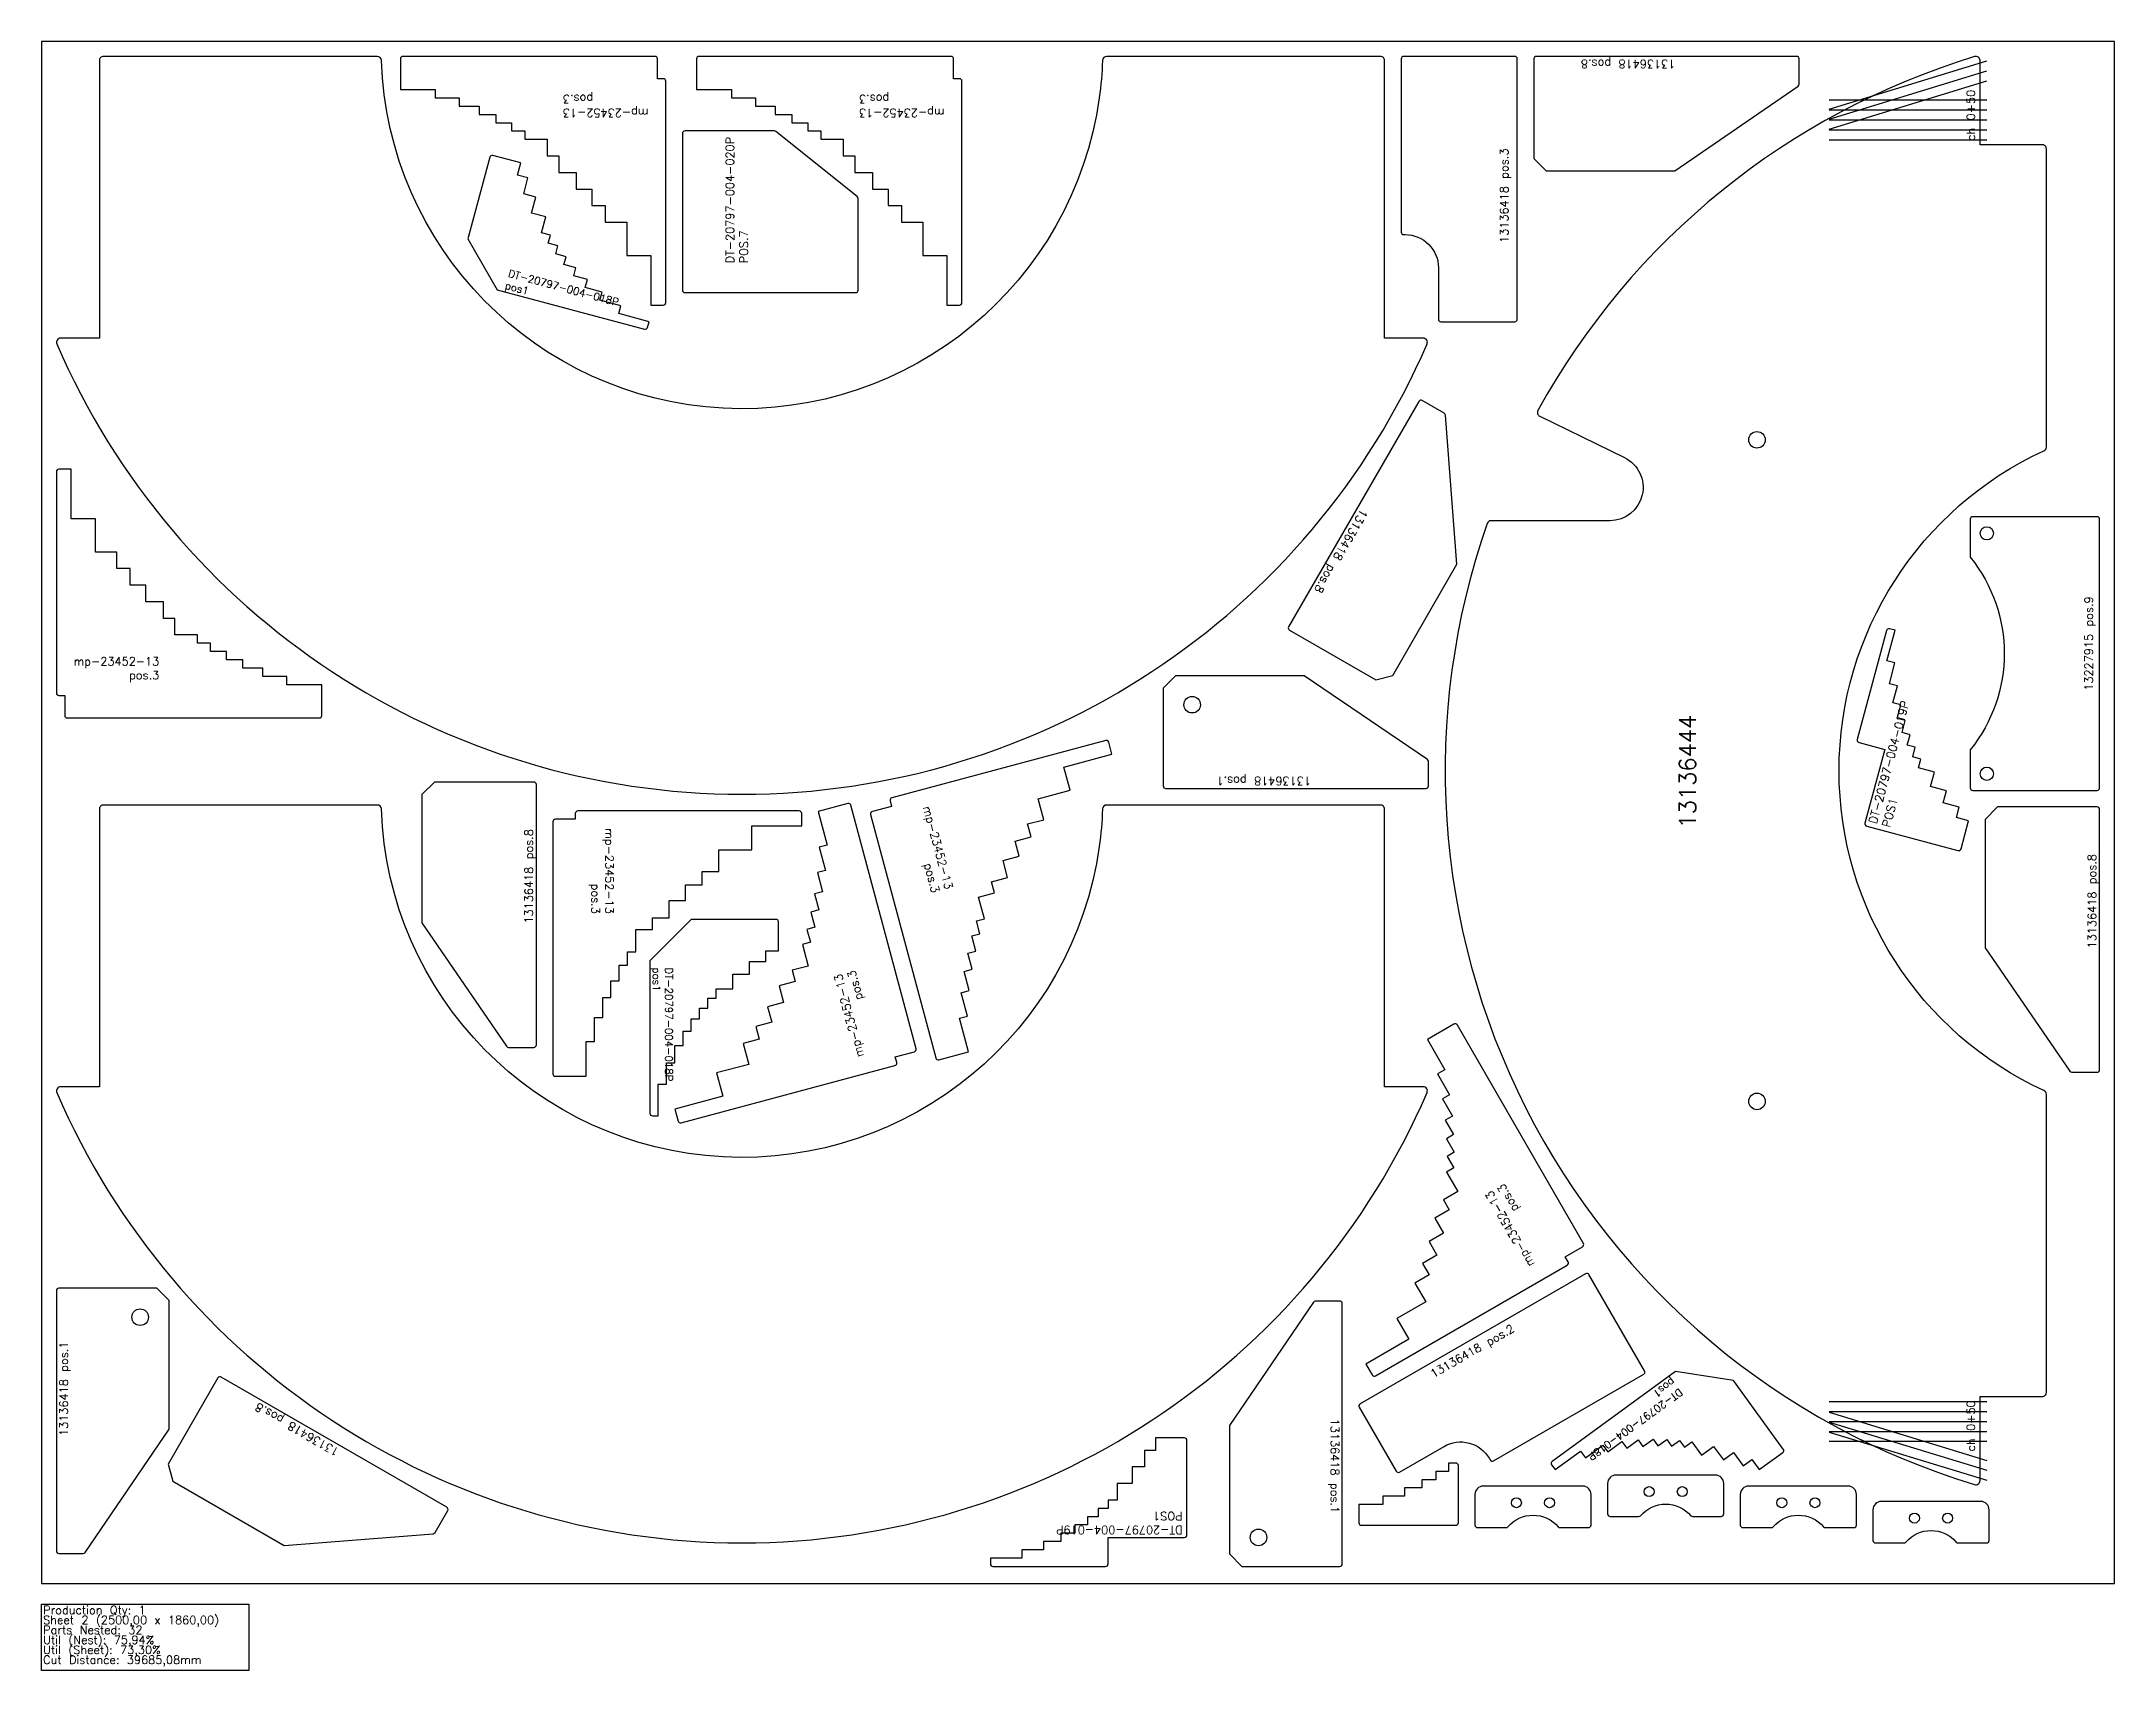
# Model space of a CAD drawing. Header units: millimetres. Extents: x 2625 to 5125, y -105 to 1860.
import ezdxf

# ---------------------------------------------------------------- set-up
doc = ezdxf.new("R2010")
doc.units = ezdxf.units.MM
for name, color, linetype in [('13136418', 7, 'Continuous'), ('13136428', 7, 'Continuous'), ('13136444', 7, 'Continuous'), ('13227915', 7, 'Continuous'), ('9672671', 7, 'Continuous'), ('Chanfro', 7, 'Continuous'), ('DT-20797-004-016P', 7, 'Continuous'), ('DT-20797-004-018P', 7, 'Continuous'), ('DT-20797-004-019P', 7, 'Continuous'), ('DT-20797-004-020P', 7, 'Continuous'), ('mp-23452-13', 7, 'Continuous'), ('sheet', 24, 'Continuous'), ('Stats', 7, 'Continuous'), ('Texto', 7, 'Continuous')]:
    doc.layers.add(name, color=color, linetype=linetype)
doc.styles.get("Standard").update_dxf_attribs({"font": 'txt.shx'})

msp = doc.modelspace()

# ---------------------------------------------------------------- linework, layer by layer
at = {"layer": '13136418', "color": 1}
for points in [[(4309.7, 1587), (4309.7, 1525, 0.414214), (4312.7, 1522), (4401.7, 1522, 0.414214), (4404.7, 1525), (4404.7, 1839, 0.414214), (4401.7, 1842), (4267.7, 1842, 0.414214), (4264.7, 1839), (4264.7, 1630, 0.414214), (4267.7, 1627), (4269.7, 1627, -0.414214)], [(4744.7, 1808.6), (4744.7, 1839, 0.414214), (4741.7, 1842), (4427.7, 1842, 0.414214), (4424.7, 1839), (4424.7, 1719), (4439.7, 1704), (4594.7, 1704), (4743.4, 1806.1, 0.247123)], [(4316.5, 1411.7), (4290.1, 1426.9, 0.414214), (4286, 1425.8), (4129, 1153.9, 0.414214), (4130.1, 1149.8), (4234, 1089.8), (4254.5, 1095.3), (4332, 1229.5), (4318, 1409.3, 0.247123)], [(4147.7, 1095), (3992.7, 1095), (3977.7, 1080), (3977.7, 962, 0.414214), (3980.7, 959), (4294.7, 959, 0.414214), (4297.7, 962), (4297.7, 991.4, 0.248329), (4296.4, 993.9)], [(3188.4, 646.7), (3218.8, 646.7, 0.414214), (3221.8, 649.7), (3221.8, 963.7, 0.414214), (3218.8, 966.7), (3098.8, 966.7), (3083.8, 951.7), (3083.8, 796.7), (3185.9, 648, 0.247123)], [(5073.6, 616.7), (5104, 616.7, 0.414214), (5107, 619.7), (5107, 933.7, 0.414214), (5104, 936.7), (4984, 936.7), (4969, 921.7), (4969, 766.7), (5071.1, 618, 0.247123)], [(2779, 186.2), (2779, 341.2), (2764, 356.2), (2646, 356.2, 0.414214), (2643, 353.2), (2643, 39.2, 0.414214), (2646, 36.2), (2675.4, 36.2, 0.248329), (2677.9, 37.5)], [(4316.4, 165.4, -0.414214), (4371.1, 150.8), (4372.1, 149, 0.414214), (4376.2, 147.9), (4557.2, 252.4, 0.414214), (4558.2, 256.5), (4491.2, 372.6, 0.414214), (4487.2, 373.7), (4215.2, 216.7, 0.414214), (4214.1, 212.6), (4258.6, 135.5, 0.414214), (4262.7, 134.4)], [(4057.7, 190.6), (4057.7, 35.6), (4072.7, 20.6), (4190.7, 20.6, 0.414214), (4193.7, 23.6), (4193.7, 337.6, 0.414214), (4190.7, 340.6), (4161.3, 340.6, 0.248329), (4158.8, 339.3)], [(3099.7, 61.6), (3114.9, 87.9, 0.414214), (3113.8, 92), (2841.9, 249, 0.414214), (2837.8, 247.9), (2777.8, 144), (2783.3, 123.5), (2917.5, 46), (3097.3, 60.1, 0.247123)]]:
    msp.add_lwpolyline(points, format="xyb", close=True, dxfattribs=at)
for centre in [(4012.7, 1060), (2744, 321.2), (4092.7, 55.6)]:
    msp.add_circle(centre, 10, dxfattribs=at)
at = {"layer": '13136428', "color": 1}
for points in [[(3900.6, 1792, -0.917281), (3035, 1837.2, 0.404262), (3030, 1842), (2699.8, 1842, 0.414214), (2694.8, 1837), (2694.8, 1502.1), (2648.1, 1502.1, 0.539356), (2643.5, 1495.1, 0.657354), (4295.9, 1495.1, 0.539356), (4291.3, 1502.1), (4244.7, 1502.1), (4244.7, 1837, 0.414214), (4239.7, 1842), (3909.5, 1842, 0.404262), (3904.5, 1837.2, -0.026075)], [(3900.6, 889, -0.917281), (3035, 934.2, 0.404262), (3030, 939), (2699.8, 939, 0.414214), (2694.8, 934), (2694.8, 599.1), (2648.1, 599.1, 0.539356), (2643.5, 592.1, 0.657354), (4295.9, 592.1, 0.539356), (4291.3, 599.1), (4244.7, 599.1), (4244.7, 934, 0.414214), (4239.7, 939), (3909.5, 939, 0.404262), (3904.5, 934.2, -0.026075)]]:
    msp.add_lwpolyline(points, format="xyb", close=True, dxfattribs=at)
at = {"layer": '13136444', "color": 1}
msp.add_lwpolyline([(5042.8, 1371), (5042.8, 1730.5, 0.414214), (5037.8, 1735.5), (4962.8, 1735.5), (4962.8, 1836.9, 0.503429), (4956.3, 1841.7, 0.195504), (4429.6, 1414.9, 0.428684), (4431.8, 1408), (4533.9, 1358.1, -0.79517), (4516.5, 1281.9), (4373.3, 1281.9, 0.318445), (4368.6, 1278.6, 0.426829), (4956.3, 119.3, 0.503429), (4962.8, 124.1), (4962.8, 225.5), (5037.8, 225.5, 0.414214), (5042.8, 230.5), (5042.8, 590, 0.292674), (5039.9, 594.5, -0.640184), (5039.9, 1366.4, 0.292674)], format="xyb", close=True, dxfattribs=at)
for centre in [(4693.8, 1379.5), (4693.8, 581.5)]:
    msp.add_circle(centre, 10, dxfattribs=at)
at = {"layer": '13227915', "color": 1}
msp.add_lwpolyline([(4951, 1237.9, -0.353016), (4951, 1005.6), (4951, 959.7, 0.414214), (4954, 956.7), (5104, 956.7, 0.414214), (5107, 959.7), (5107, 1283.7, 0.414214), (5104, 1286.7), (4954, 1286.7, 0.414214), (4951, 1283.7)], format="xyb", close=True, dxfattribs=at)
for centre in [(4971, 1266.7), (4971, 976.7)]:
    msp.add_circle(centre, 8, dxfattribs=at)
at = {"layer": '9672671', "color": 1}
for points in [[(4614.1, 81.8, 0.218815), (4616.4, 80.8), (4650.7, 80.8, 0.414214), (4653.7, 83.8), (4653.7, 120.8, 0.414214), (4643.7, 130.8), (4523.7, 130.8, 0.414214), (4513.7, 120.8), (4513.7, 83.8, 0.414214), (4516.7, 80.8), (4551.1, 80.8, 0.218815), (4553.4, 81.8, -0.459639)], [(4454.1, 68.5, 0.218815), (4456.4, 67.4), (4490.7, 67.4, 0.414214), (4493.7, 70.4), (4493.7, 107.4, 0.414214), (4483.7, 117.4), (4363.7, 117.4, 0.414214), (4353.7, 107.4), (4353.7, 70.4, 0.414214), (4356.7, 67.4), (4391.1, 67.4, 0.218815), (4393.4, 68.5, -0.459639)], [(4774.1, 68.5, 0.218815), (4776.4, 67.4), (4810.7, 67.4, 0.414214), (4813.7, 70.4), (4813.7, 107.4, 0.414214), (4803.7, 117.4), (4683.7, 117.4, 0.414214), (4673.7, 107.4), (4673.7, 70.4, 0.414214), (4676.7, 67.4), (4711.1, 67.4, 0.218815), (4713.4, 68.5, -0.459639)], [(4934.1, 50, 0.218815), (4936.4, 48.9), (4970.7, 48.9, 0.414214), (4973.7, 51.9), (4973.7, 88.9, 0.414214), (4963.7, 98.9), (4843.7, 98.9, 0.414214), (4833.7, 88.9), (4833.7, 51.9, 0.414214), (4836.7, 48.9), (4871.1, 48.9, 0.218815), (4873.4, 50, -0.459639)]]:
    msp.add_lwpolyline(points, format="xyb", close=True, dxfattribs=at)
for centre in [(4403.7, 97.4), (4443.7, 97.4), (4563.7, 110.8), (4603.7, 110.8), (4723.7, 97.4), (4763.7, 97.4), (4883.7, 78.9), (4923.7, 78.9)]:
    msp.add_circle(centre, 6, dxfattribs=at)
at = {"layer": 'Chanfro', "color": 1}
for p, q in [((4780.8, 1778.3), (4970.8, 1836.5)), ((4780.8, 1766.3), (4970.8, 1824.5)), ((4780.8, 1754.3), (4970.8, 1812.5)), ((4780.8, 1789.5), (4970.8, 1789.5)), ((4780.8, 1777.5), (4970.8, 1777.5)), ((4780.8, 1765.5), (4970.8, 1765.5)), ((4780.8, 1753.5), (4970.8, 1753.5)), ((4780.8, 1741.5), (4970.8, 1741.5)), ((4780.8, 219.5), (4970.8, 219.5)), ((4780.8, 207.5), (4970.8, 207.5)), ((4780.8, 206.7), (4970.8, 148.5)), ((4780.8, 195.5), (4970.8, 195.5)), ((4780.8, 194.7), (4970.8, 136.5)), ((4780.8, 183.5), (4970.8, 183.5)), ((4780.8, 182.7), (4970.8, 124.5)), ((4780.8, 171.5), (4970.8, 171.5))]:
    msp.add_line(p, q, dxfattribs=at)
at = {"layer": 'DT-20797-004-016P', "color": 3}
msp.add_lwpolyline([(4330.7, 70.2, 0.414214), (4333.7, 73.2), (4333.7, 142.2, 0.414214), (4330.7, 145.2), (4321.7, 145.2), (4321.7, 135.2), (4306.7, 135.2), (4306.7, 125.2), (4289.7, 125.2), (4289.7, 115.2), (4268.7, 115.2), (4268.7, 105.2), (4242.7, 105.2), (4242.7, 95.2), (4213.7, 95.2), (4213.7, 73.2, 0.414214), (4216.7, 70.2)], format="xyb", close=True, dxfattribs=at)
at = {"layer": 'DT-20797-004-018P', "color": 1}
for points in [[(3139.2, 1621.8), (3174.5, 1560.6), (3352.3, 1513, 0.414214), (3355.9, 1515.1), (3357.8, 1521.8), (3321.1, 1531.7), (3323.6, 1541.3), (3298.5, 1548.1), (3301.1, 1557.7), (3280.8, 1563.2), (3283.4, 1572.8), (3267, 1577.2), (3269.6, 1586.9), (3255.1, 1590.8), (3257.7, 1600.4), (3245.1, 1603.8), (3247.7, 1613.4), (3236.1, 1616.5), (3238.7, 1626.2), (3228.1, 1629.1), (3233.3, 1648.4), (3215.9, 1653), (3221.1, 1672.3), (3206.6, 1676.2), (3211.7, 1695.5), (3199.2, 1698.9), (3203.1, 1713.4), (3169.3, 1722.5, 0.414214), (3165.6, 1720.3)], [(3408.7, 801.1), (3358.7, 751.1), (3358.7, 567.1, 0.414214), (3361.7, 564.1), (3368.7, 564.1), (3368.7, 602.1), (3378.7, 602.1), (3378.7, 628.1), (3388.7, 628.1), (3388.7, 649.1), (3398.7, 649.1), (3398.7, 666.1), (3408.7, 666.1), (3408.7, 681.1), (3418.7, 681.1), (3418.7, 694.1), (3428.7, 694.1), (3428.7, 706.1), (3438.7, 706.1), (3438.7, 717.1), (3458.7, 717.1), (3458.7, 735.1), (3478.7, 735.1), (3478.7, 750.1), (3498.7, 750.1), (3498.7, 763.1), (3513.7, 763.1), (3513.7, 798.1, 0.414214), (3510.7, 801.1)], [(4665.4, 244.7), (4595.6, 255.6), (4446.9, 147.3, 0.414214), (4446.2, 143.1), (4450.3, 137.4), (4481.1, 159.8), (4486.9, 151.7), (4508, 167), (4513.8, 158.9), (4530.8, 171.3), (4536.7, 163.2), (4550.4, 173.2), (4556.3, 165.2), (4568.5, 174), (4574.3, 165.9), (4584.9, 173.6), (4590.7, 165.5), (4600.4, 172.5), (4606.3, 164.5), (4615.2, 170.9), (4627, 154.8), (4641.5, 165.4), (4653.3, 149.2), (4665.4, 158), (4677.2, 141.9), (4687.7, 149.5), (4696.6, 137.4), (4724.9, 158, 0.414214), (4725.5, 162.2)]]:
    msp.add_lwpolyline(points, format="xyb", close=True, dxfattribs=at)
at = {"layer": 'DT-20797-004-019P', "color": 1}
for points in [[(4860.4, 1149.7), (4853.6, 1151.5, 0.414214), (4850, 1149.4), (4814.8, 1018, 0.414214), (4816.9, 1014.4), (4847.8, 1006.1), (4824, 917.2, 0.414214), (4826.1, 913.5), (4936.2, 884, 0.414214), (4939.9, 886.2), (4949, 920), (4934.5, 923.8), (4937.8, 936.4), (4918.5, 941.6), (4922.4, 956.1), (4903.1, 961.2), (4907.7, 978.6), (4888.4, 983.8), (4891.3, 994.4), (4881.6, 997), (4884.7, 1008.6), (4875.1, 1011.2), (4878.4, 1023.8), (4868.8, 1026.3), (4872.6, 1040.8), (4863, 1043.4), (4867.4, 1059.8), (4857.7, 1062.4), (4863.2, 1082.7), (4853.5, 1085.3), (4860.2, 1110.4), (4850.6, 1113)], [(3769.3, 30.6), (3769.3, 23.6, 0.414214), (3772.3, 20.6), (3908.3, 20.6, 0.414214), (3911.3, 23.6), (3911.3, 55.6), (4003.3, 55.6, 0.414214), (4006.3, 58.6), (4006.3, 172.6, 0.414214), (4003.3, 175.6), (3968.3, 175.6), (3968.3, 160.6), (3955.3, 160.6), (3955.3, 140.6), (3940.3, 140.6), (3940.3, 120.6), (3922.3, 120.6), (3922.3, 100.6), (3911.3, 100.6), (3911.3, 90.6), (3899.3, 90.6), (3899.3, 80.6), (3886.3, 80.6), (3886.3, 70.6), (3871.3, 70.6), (3871.3, 60.6), (3854.3, 60.6), (3854.3, 50.6), (3833.3, 50.6), (3833.3, 40.6), (3807.3, 40.6), (3807.3, 30.6)]]:
    msp.add_lwpolyline(points, format="xyb", close=True, dxfattribs=at)
at = {"layer": 'DT-20797-004-020P', "color": 1}
msp.add_lwpolyline([(3510.8, 1751.3, 0.170304), (3508.9, 1752), (3400.9, 1752, 0.414214), (3397.9, 1749), (3397.9, 1560, 0.414214), (3400.9, 1557), (3606.9, 1557, 0.414214), (3609.9, 1560), (3609.9, 1670.6, 0.227838), (3608.8, 1672.9)], format="xyb", close=True, dxfattribs=at)
at = {"layer": 'mp-23452-13', "color": 1}
for points in [[(3060.9, 1842, 0.414214), (3057.9, 1839), (3057.9, 1802), (3099.9, 1802), (3099.9, 1792), (3128.9, 1792), (3128.9, 1782), (3152.9, 1782), (3152.9, 1772), (3172.9, 1772), (3172.9, 1762), (3191.9, 1762), (3191.9, 1752), (3207.9, 1752), (3207.9, 1742), (3234.9, 1742), (3234.9, 1722), (3248.9, 1722), (3248.9, 1702), (3269.9, 1702), (3269.9, 1682), (3288.9, 1682), (3288.9, 1662), (3304.9, 1662), (3304.9, 1642), (3330.9, 1642), (3330.9, 1602), (3359.9, 1602), (3359.9, 1542), (3374.9, 1542, 0.414214), (3377.9, 1545), (3377.9, 1812, 0.414214), (3374.9, 1815), (3367.9, 1815), (3367.9, 1839, 0.414214), (3364.9, 1842)], [(3418, 1842, 0.414214), (3415, 1839), (3415, 1802), (3457, 1802), (3457, 1792), (3486, 1792), (3486, 1782), (3510, 1782), (3510, 1772), (3530, 1772), (3530, 1762), (3549, 1762), (3549, 1752), (3565, 1752), (3565, 1742), (3592, 1742), (3592, 1722), (3606, 1722), (3606, 1702), (3627, 1702), (3627, 1682), (3646, 1682), (3646, 1662), (3662, 1662), (3662, 1642), (3688, 1642), (3688, 1602), (3717, 1602), (3717, 1542), (3732, 1542, 0.414214), (3735, 1545), (3735, 1812, 0.414214), (3732, 1815), (3725, 1815), (3725, 1839, 0.414214), (3722, 1842)], [(2960, 1044.1, 0.414214), (2963, 1047.1), (2963, 1084.1), (2921, 1084.1), (2921, 1094.1), (2892, 1094.1), (2892, 1104.1), (2868, 1104.1), (2868, 1114.1), (2848, 1114.1), (2848, 1124.1), (2829, 1124.1), (2829, 1134.1), (2813, 1134.1), (2813, 1144.1), (2786, 1144.1), (2786, 1164.1), (2772, 1164.1), (2772, 1184.1), (2751, 1184.1), (2751, 1204.1), (2732, 1204.1), (2732, 1224.1), (2716, 1224.1), (2716, 1244.1), (2690, 1244.1), (2690, 1284.1), (2661, 1284.1), (2661, 1344.1), (2646, 1344.1, 0.414214), (2643, 1341.1), (2643, 1074.1, 0.414214), (2646, 1071.1), (2653, 1071.1), (2653, 1047.1, 0.414214), (2656, 1044.1)], [(3703.6, 633.9, 0.414214), (3707.2, 631.7), (3743, 641.3), (3732.1, 681.9), (3741.8, 684.5), (3734.3, 712.5), (3743.9, 715.1), (3737.7, 738.3), (3747.4, 740.8), (3742.2, 760.2), (3751.9, 762.8), (3746.9, 781.1), (3756.6, 783.7), (3752.5, 799.1), (3762.1, 801.7), (3755.1, 827.8), (3774.4, 833), (3770.8, 846.5), (3790.1, 851.7), (3784.7, 872), (3804, 877.2), (3799.1, 895.5), (3818.4, 900.7), (3814.3, 916.1), (3833.6, 921.3), (3826.9, 946.4), (3865.5, 956.8), (3858, 984.8), (3916, 1000.3), (3912.1, 1014.8, 0.414214), (3908.4, 1016.9), (3650.5, 947.8, 0.414214), (3648.4, 944.2), (3650.2, 937.4), (3627, 931.2, 0.414214), (3624.9, 927.5)], [(3241.8, 614.8, 0.414214), (3244.8, 611.8), (3281.8, 611.8), (3281.8, 653.8), (3291.8, 653.8), (3291.8, 682.8), (3301.8, 682.8), (3301.8, 706.8), (3311.8, 706.8), (3311.8, 726.8), (3321.8, 726.8), (3321.8, 745.8), (3331.8, 745.8), (3331.8, 761.8), (3341.8, 761.8), (3341.8, 788.8), (3361.8, 788.8), (3361.8, 802.8), (3381.8, 802.8), (3381.8, 823.8), (3401.8, 823.8), (3401.8, 842.8), (3421.8, 842.8), (3421.8, 858.8), (3441.8, 858.8), (3441.8, 884.8), (3481.8, 884.8), (3481.8, 913.8), (3541.8, 913.8), (3541.8, 928.8, 0.414214), (3538.8, 931.8), (3271.8, 931.8, 0.414214), (3268.8, 928.8), (3268.8, 921.8), (3244.8, 921.8, 0.414214), (3241.8, 918.8)], [(3601.2, 938.7, 0.414214), (3597.5, 940.8), (3561.8, 931.3), (3572.6, 890.7), (3563, 888.1), (3570.5, 860.1), (3560.8, 857.5), (3567, 834.3), (3557.4, 831.7), (3562.5, 812.4), (3552.9, 809.8), (3557.8, 791.5), (3548.1, 788.9), (3552.3, 773.4), (3542.6, 770.9), (3549.6, 744.8), (3530.3, 739.6), (3533.9, 726.1), (3514.6, 720.9), (3520, 700.6), (3500.7, 695.4), (3505.6, 677.1), (3486.3, 671.9), (3490.5, 656.5), (3471.1, 651.3), (3477.9, 626.2), (3439.2, 615.8), (3446.7, 587.8), (3388.8, 572.3), (3392.7, 557.8, 0.414214), (3396.3, 555.7), (3654.2, 624.8, 0.414214), (3656.4, 628.4), (3654.6, 635.2), (3677.7, 641.4, 0.414214), (3679.9, 645.1)], [(4332.5, 673.5, 0.414214), (4328.4, 674.6), (4296.4, 656.1), (4317.4, 619.7), (4308.7, 614.7), (4323.2, 589.6), (4314.5, 584.6), (4326.5, 563.8), (4317.9, 558.8), (4327.9, 541.5), (4319.2, 536.5), (4328.7, 520.1), (4320.1, 515.1), (4328.1, 501.2), (4319.4, 496.2), (4332.9, 472.8), (4315.6, 462.8), (4322.6, 450.7), (4305.2, 440.7), (4315.7, 422.5), (4298.4, 412.5), (4307.9, 396.1), (4290.6, 386.1), (4298.6, 372.2), (4281.3, 362.2), (4294.3, 339.7), (4259.6, 319.7), (4274.1, 294.6), (4222.2, 264.6), (4229.7, 251.6, 0.414214), (4233.8, 250.5), (4465, 384, 0.414214), (4466.1, 388.1), (4462.6, 394.1), (4483.4, 406.1, 0.414214), (4484.5, 410.2)]]:
    msp.add_lwpolyline(points, format="xyb", close=True, dxfattribs=at)
at = {"layer": 'sheet', "color": 7}
msp.add_lwpolyline([(2625, 0), (5125, 0), (5125, 1860), (2625, 1860)], close=True, dxfattribs=at)
at = {"layer": 'Stats', "color": 151}
msp.add_lwpolyline([(2625, -25), (2875, -25), (2875, -105), (2625, -105), (2625, -25)], close=True, dxfattribs=at)

# ---------------------------------------------------------------- texts
at = {"layer": 'Chanfro', "color": 1, "char_height": 10, "width": 180.473, "rotation": 90}
for insert, attachment_point in [((4946.7, 1740), 1), ((4946.7, 220.9), 3)]:
    msp.add_mtext('\\pt180;ch 0+50', dxfattribs=dict(at, insert=insert, attachment_point=attachment_point))
at = {"layer": 'Stats', "color": 60}
for s, p in [('Sheet 2 (2500,00 x 1860,00)', (2627, -49)), ('Production Qty: 1', (2627, -37)), ('Parts Nested: 32', (2627, -61)), ('Util (Nest): 75,94%', (2627, -73)), ('Util (Sheet): 73,30%', (2627, -85)), ('Cut Distance: 39685,08mm', (2627, -97))]:
    msp.add_text(s, height=10, dxfattribs=at).set_placement(p)
at = {"layer": 'Texto', "color": 1}
for s, insert, char_height, width, attachment_point, rotation in [('13136418 pos.8', (4595.4, 1841.1), 10, 188.747, 7, 180), ('mp-23452-13 pos.3', (3253.8, 1768.8), 10, 60.76, 3, 180), ('mp-23452-13 pos.3', (3610.9, 1768.8), 10, 60.76, 3, 180), ('DT-20797-004-020P\\PPOS.7', (3450.2, 1592.3), 10, 57.571, 1, 90), ('13136418 pos.3', (4397.3, 1616.9), 10, 188.747, 7, 90), ('DT-20797-004-018P\\Ppos1', (3189.5, 1585), 9, 98.498, 1, 345), ('13136418 pos.8', (4213.6, 1298.7), 10, 188.747, 7, 240), ('13227915 pos.9', (5088.9, 1076.8), 10, 353.6, 1, 90), ('DT-20797-004-019P\\PPOS1', (4828.4, 918.2), 10, 57.571, 1, 75), ('13136444', (4600.1, 910.7), 20, 299.624, 1, 90), ('13136418 pos.1', (4155.9, 976.2), 10, 188.747, 7, 180), ('mp-23452-13 pos.3', (3724.4, 839.1), 10, 60.76, 3, 285), ('13136418 pos.8', (3221, 796), 10, 188.747, 7, 90), ('mp-23452-13 pos.3', (3315, 807.7), 10, 60.76, 3, 270), ('13136418 pos.8', (5106.1, 766), 10, 188.747, 7, 90), ('DT-20797-004-018P\\Ppos1', (3386.2, 743), 9, 98.498, 1, 270), ('mp-23452-13 pos.3', (3580.4, 733.5), 10, 60.76, 3, 105), ('mp-23452-13 pos.3', (4365.5, 469.8), 10, 60.76, 3, 120), ('13136418 pos.2', (4298.5, 256.2), 10, 188.747, 1, 30), ('13136418 pos.1', (2660.2, 177.9), 10, 188.747, 7, 90), ('DT-20797-004-018P\\Ppos1', (4605.2, 228.6), 9, 98.498, 1, 216.0787), ('13136418 pos.8', (2986.7, 164.4), 10, 188.747, 7, 150), ('13136418 pos.1', (4176.5, 198.8), 10, 188.747, 7, 270), ('DT-20797-004-019P\\PPOS1', (4001.1, 59.6), 10, 57.571, 1, 180)]:
    msp.add_mtext(s, dxfattribs=dict(at, insert=insert, char_height=char_height, width=width, attachment_point=attachment_point, rotation=rotation))
at = {"layer": 'Texto', "color": 1, "insert": (2767.1, 1117.3), "char_height": 10, "width": 60.76, "attachment_point": 3}
msp.add_mtext('mp-23452-13 pos.3', dxfattribs=at)

doc.saveas('drawing.dxf')
